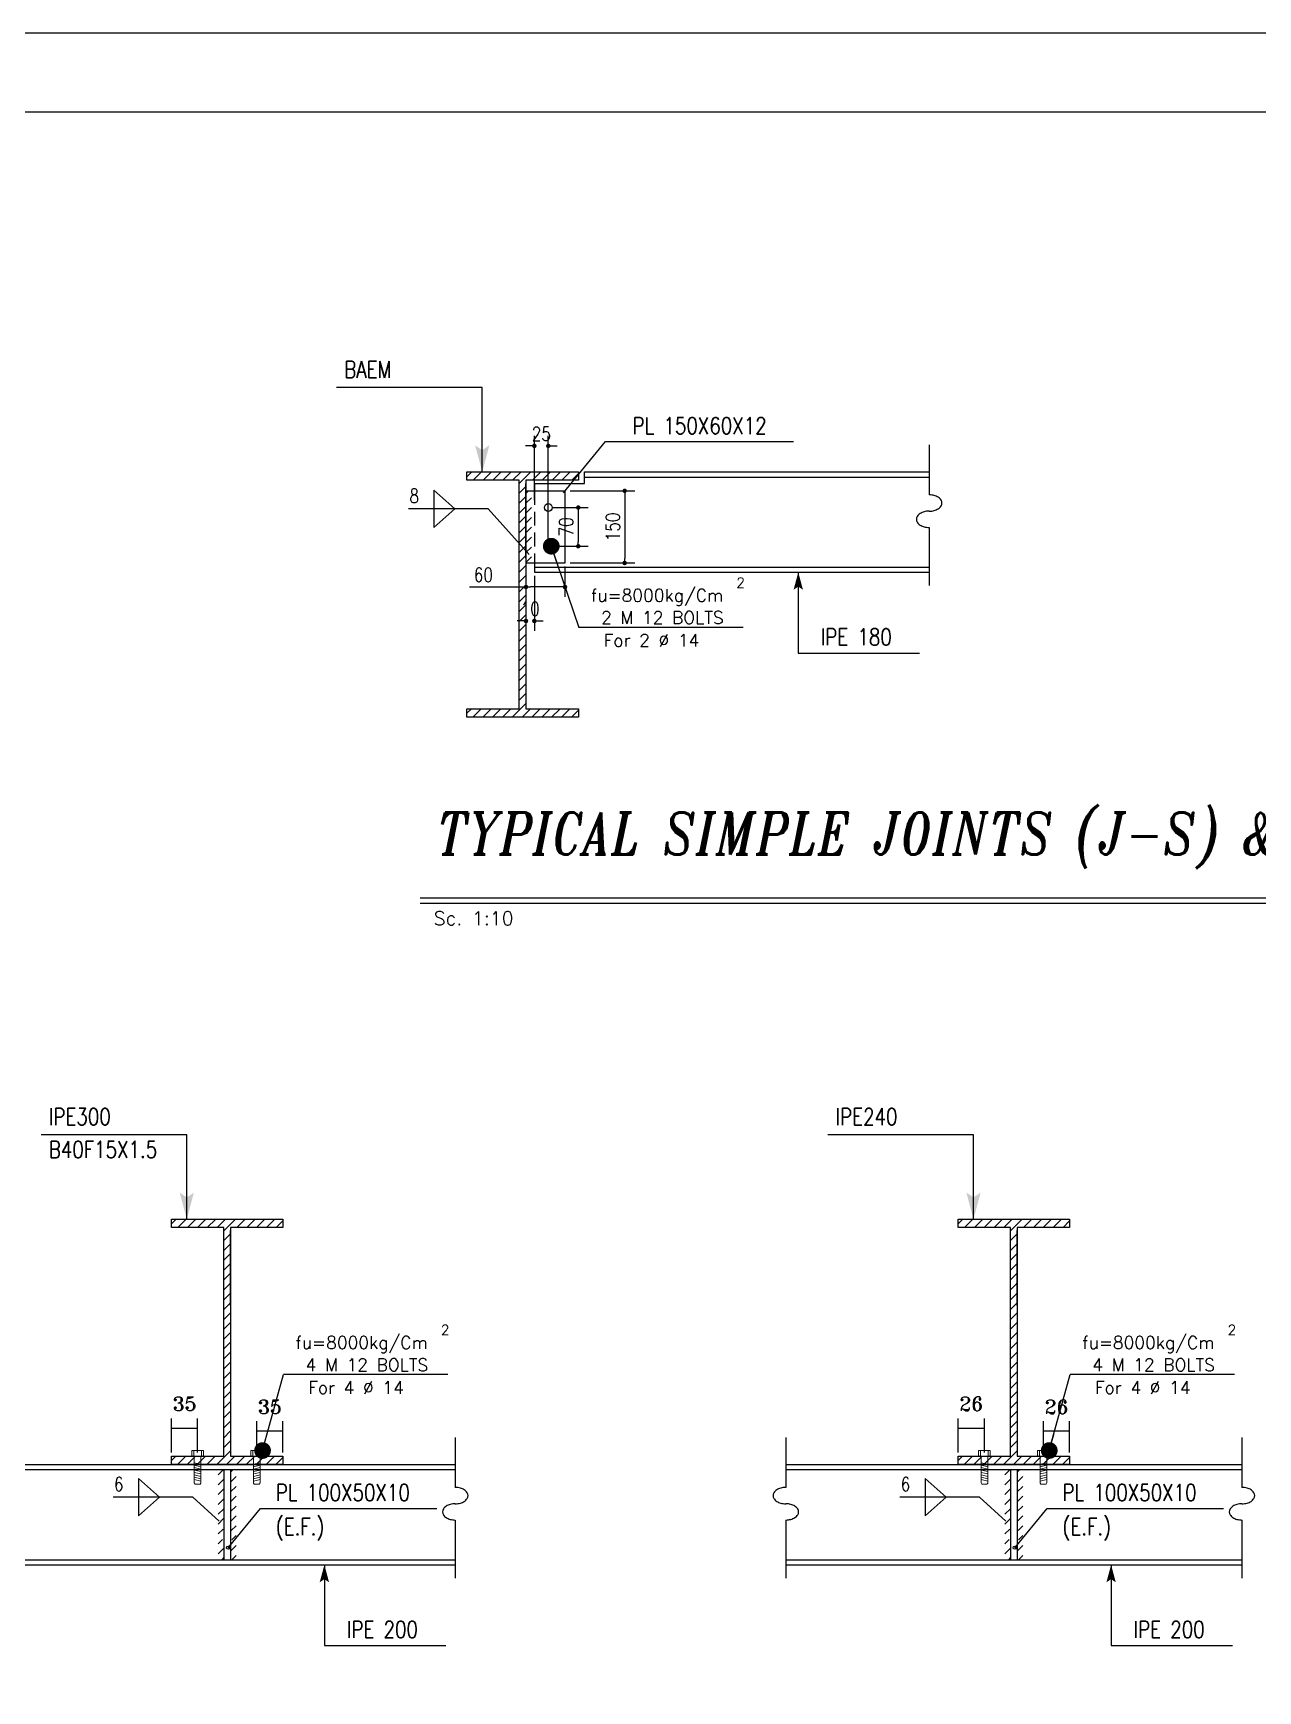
# Model space of a CAD drawing. Header units: inches. Extents: x 460503 to 460688, y 47570 to 48852.
# Drawn here: x 460522.37 to 460544.34, y 47680.76 to 47710.49 of the extents above; entities that cross this region are included whole.
import ezdxf
from ezdxf.enums import TextEntityAlignment as Align

# ---------------------------------------------------------------- set-up
doc = ezdxf.new("R2010")
doc.units = ezdxf.units.IN
doc.header["$MEASUREMENT"] = 0
doc.linetypes.add('HIDDEN', pattern=[0.375, 0.25, -0.125])
for name, color, linetype in [('1', 1, 'Continuous'), ('1R', 1, 'Continuous'), ('2Y', 2, 'Continuous'), ('3', 3, 'HIDDEN'), ('3G', 3, 'Continuous'), ('4C', 4, 'Continuous'), ('col-new', 3, 'Continuous'), ('D', 1, 'Continuous'), ('DIM', 8, 'Continuous'), ('Hatch', 1, 'Continuous'), ('LAIN-1', 1, 'HIDDEN'), ('lateral brace', 5, 'Continuous'), ('Layer4', 118, 'Continuous'), ('Pich', 2, 'Continuous'), ('TRI1', 3, 'Continuous')]:
    doc.layers.add(name, color=color, linetype=linetype)
doc.layers.add('2', color=2, linetype='Continuous', lineweight=9)
doc.styles.add('ITALICT', font='italict')
doc.styles.add('ROMANC', font='TXT.shx')
doc.styles.add('ROMANS', font='ROMANS', dxfattribs={"width": 0.8})
doc.styles.add('ROMANT', font='romant')
doc.dimstyles.new('1-50', dxfattribs={"dimscale": 0, "dimtxt": 0.25, "dimasz": 0.18, "dimexe": 0.18, "dimexo": 0.0625, "dimgap": 0.09, "dimtad": 0, "dimdec": 0, "dimlfac": 50, "dimzin": 0, "dimdsep": 46, "dimtxsty": 'ROMANT', "dimblk": 'OBLIQUE', "dimcen": 0.09, "dimclrd": 1, "dimclre": 1, "dimclrt": 2, "dimadec": 0, "dimazin": 0, "dimtfac": 1, "dimtdec": 0, "dimtofl": 0, "dimtmove": 2, "dimatfit": 3, "dimldrblk": 'OBLIQUE', "dimfxl": 0.18, "dimtolj": 1, "dimtzin": 0, "dimarcsym": 0})
doc.dimstyles.new('1-50-2', dxfattribs={"dimtxt": 0.25, "dimasz": 0.08, "dimexe": 0.18, "dimexo": 0.0625, "dimgap": 0.09, "dimtad": 1, "dimdec": 0, "dimlfac": 50, "dimdsep": 46, "dimtxsty": 'ROMANT', "dimblk": 'DOT', "dimcen": 0.09, "dimclrd": 1, "dimclre": 1, "dimclrt": 3, "dimadec": 0, "dimazin": 0, "dimtfac": 1, "dimtdec": 0, "dimtix": 1, "dimtofl": 0, "dimtmove": 2, "dimatfit": 3, "dimldrblk": 'DOT', "dimfxl": 1, "dimtolj": 1, "dimarcsym": 0})
doc.dimstyles.new('10', dxfattribs={"dimtxt": 0.2, "dimasz": 0.09, "dimexe": 0.18, "dimexo": 0.1, "dimgap": 0, "dimtad": 0, "dimdec": 3, "dimlfac": 100, "dimrnd": 0.5, "dimzin": 12, "dimdsep": 46, "dimtxsty": 'ROMANC', "dimblk": 'DOT', "dimcen": 0, "dimclrd": 1, "dimclre": 1, "dimclrt": 2, "dimadec": 1, "dimazin": 0, "dimtfac": 1, "dimtdec": 3, "dimtmove": 2, "dimatfit": 3, "dimldrblk": 'DOT', "dimfxl": 1, "dimtvp": 0.909091, "dimtolj": 1, "dimtzin": 12, "dimarcsym": 0})
pattern_1 = [(45, (458809.38006, 46756.39325), (-0.088388348, 0.088388348), [])]
pattern_2 = [(45, (458823.49488, 46756.39325), (-0.088388348, 0.088388348), [])]

# ---------------------------------------------------------------- blocks, each defined once
blk = doc.blocks.new('DOT')
at = {"layer": 'DIM', "color": 0, "linetype": 'ByBlock'}
blk.add_line((-0.5, 0), (-1, 0), dxfattribs=at)
at = {"layer": 'DIM', "color": 0, "linetype": 'ByBlock', "const_width": 0.5}
blk.add_lwpolyline([(-0.25, 0, 1), (0.25, 0, 1)], format="xyb", close=True, dxfattribs=at)
blk = doc.blocks.new('*D510')
at = {"layer": 'D', "color": 1, "lineweight": -2, "transparency": 16777216}
for p, q in [((460532.006, 47702.28), (460533.162, 47702.28)), ((460532.982, 47702.2), (460532.982, 47701.066)), ((460532.006, 47700.986), (460533.162, 47700.986))]:
    blk.add_line(p, q, dxfattribs=at)
at = {"layer": 'Defpoints', "color": 0, "transparency": 16777216}
for p in [(460531.944, 47702.28), (460531.944, 47700.986), (460532.982, 47700.986)]:
    blk.add_point(p, dxfattribs=at)
at = {"layer": 'D', "color": 1, "lineweight": -2, "transparency": 16777216, "xscale": 0.08, "yscale": 0.08, "zscale": 0.08}
for p, rotation in [((460532.982, 47702.28), 90), ((460532.982, 47700.986), 270)]:
    blk.add_blockref('DOT', p, dxfattribs=dict(at, rotation=rotation))
at = {"layer": 'D', "color": 2, "transparency": 16777216, "insert": (460532.767, 47701.633), "char_height": 0.25, "attachment_point": 5, "rotation": 90, "style": 'ROMANS'}
blk.add_mtext('\\A1;150', dxfattribs=at)
blk = doc.blocks.new('_Dot')
at = {"layer": 'DIM', "color": 0, "lineweight": -2}
blk.add_line((-0.5, 0), (-1, 0), dxfattribs=at)
at = {"layer": 'DIM', "color": 0, "const_width": 0.5}
blk.add_lwpolyline([(-0.25, 0, 1), (0.25, 0, 1)], format="xyb", close=True, dxfattribs=at)
blk = doc.blocks.new('*D527')
at = {"layer": 'D', "color": 1, "lineweight": -2, "transparency": 16777216}
for p, q in [((460531.211, 47700.757), (460531.211, 47699.766)), ((460531.361, 47700.757), (460531.361, 47699.766)), ((460531.131, 47699.946), (460531.051, 47699.946)), ((460531.441, 47699.946), (460531.521, 47699.946))]:
    blk.add_line(p, q, dxfattribs=at)
at = {"layer": 'Defpoints', "color": 0, "transparency": 16777216}
for p in [(460531.211, 47700.819), (460531.361, 47700.819), (460531.211, 47699.946)]:
    blk.add_point(p, dxfattribs=at)
at = {"layer": 'D', "color": 1, "lineweight": -2, "transparency": 16777216, "xscale": 0.08, "yscale": 0.08, "zscale": 0.08}
blk.add_blockref('DOT', (460531.211, 47699.946), dxfattribs=at)
at = {"layer": 'D', "color": 1, "lineweight": -2, "transparency": 16777216, "xscale": 0.08, "yscale": 0.08, "zscale": 0.08, "rotation": 180}
blk.add_blockref('DOT', (460531.361, 47699.946), dxfattribs=at)
at = {"layer": 'D', "color": 2, "transparency": 16777216, "insert": (460531.286, 47700.161), "char_height": 0.25, "attachment_point": 5, "style": 'ROMANS'}
blk.add_mtext('\\A1;10', dxfattribs=at)
blk = doc.blocks.new('*D511')
at = {"layer": 'D', "color": 1, "lineweight": -2, "transparency": 16777216}
for p, q in [((460531.361, 47702.11), (460531.361, 47703.266)), ((460531.611, 47701.368), (460531.611, 47703.266)), ((460531.281, 47703.086), (460531.201, 47703.086)), ((460531.691, 47703.086), (460531.771, 47703.086))]:
    blk.add_line(p, q, dxfattribs=at)
at = {"layer": 'Defpoints', "color": 0, "transparency": 16777216}
for p in [(460531.611, 47703.086), (460531.361, 47702.047), (460531.611, 47701.306)]:
    blk.add_point(p, dxfattribs=at)
at = {"layer": 'D', "color": 1, "lineweight": -2, "transparency": 16777216, "xscale": 0.08, "yscale": 0.08, "zscale": 0.08}
blk.add_blockref('DOT', (460531.361, 47703.086), dxfattribs=at)
at = {"layer": 'D', "color": 1, "lineweight": -2, "transparency": 16777216, "xscale": 0.08, "yscale": 0.08, "zscale": 0.08, "rotation": 180}
blk.add_blockref('DOT', (460531.611, 47703.086), dxfattribs=at)
at = {"layer": 'D', "color": 2, "transparency": 16777216, "insert": (460531.486, 47703.301), "char_height": 0.25, "attachment_point": 5, "style": 'ROMANS'}
blk.add_mtext('\\A1;25', dxfattribs=at)
blk = doc.blocks.new('*D512')
at = {"layer": 'D', "color": 1, "lineweight": -2, "transparency": 16777216}
for p, q in [((460531.674, 47701.98), (460532.329, 47701.98)), ((460532.149, 47701.9), (460532.149, 47701.366)), ((460531.575, 47701.286), (460532.329, 47701.286))]:
    blk.add_line(p, q, dxfattribs=at)
at = {"layer": 'Defpoints', "color": 0, "transparency": 16777216}
for p in [(460531.611, 47701.98), (460531.513, 47701.286), (460532.149, 47701.286)]:
    blk.add_point(p, dxfattribs=at)
at = {"layer": 'D', "color": 1, "lineweight": -2, "transparency": 16777216, "xscale": 0.08, "yscale": 0.08, "zscale": 0.08}
for p, rotation in [((460532.149, 47701.98), 90), ((460532.149, 47701.286), 270)]:
    blk.add_blockref('DOT', p, dxfattribs=dict(at, rotation=rotation))
at = {"layer": 'D', "color": 2, "transparency": 16777216, "insert": (460531.934, 47701.633), "char_height": 0.25, "attachment_point": 5, "rotation": 90, "style": 'ROMANS'}
blk.add_mtext('\\A1;70', dxfattribs=at)
blk = doc.blocks.new('*D522')
at = {"layer": 'D', "color": 1, "lineweight": -2, "transparency": 16777216}
for p, q in [((460531.211, 47700.924), (460531.211, 47700.376)), ((460531.911, 47700.924), (460531.911, 47700.376)), ((460530.2, 47700.556), (460531.211, 47700.556)), ((460531.831, 47700.556), (460531.291, 47700.556))]:
    blk.add_line(p, q, dxfattribs=at)
at = {"layer": 'Defpoints', "color": 0, "transparency": 16777216}
for p in [(460531.211, 47700.986), (460531.911, 47700.986), (460531.211, 47700.556)]:
    blk.add_point(p, dxfattribs=at)
at = {"layer": 'D', "color": 1, "lineweight": -2, "transparency": 16777216, "xscale": 0.08, "yscale": 0.08, "zscale": 0.08, "rotation": 180}
blk.add_blockref('DOT', (460531.211, 47700.556), dxfattribs=at)
at = {"layer": 'D', "color": 1, "lineweight": -2, "transparency": 16777216, "xscale": 0.08, "yscale": 0.08, "zscale": 0.08}
blk.add_blockref('DOT', (460531.911, 47700.556), dxfattribs=at)
at = {"layer": 'D', "color": 2, "transparency": 16777216, "insert": (460530.447, 47700.771), "char_height": 0.25, "attachment_point": 5, "style": 'ROMANS'}
blk.add_mtext('\\A1;60', dxfattribs=at)
blk = doc.blocks.new('*D809')
at = {"color": 1, "lineweight": -2, "transparency": 16777216}
for p, q in [((460526.38, 47685.029), (460526.38, 47685.592)), ((460526.85, 47685.029), (460526.85, 47685.592)), ((460526.85, 47685.412), (460526.38, 47685.412))]:
    blk.add_line(p, q, dxfattribs=at)
at = {"layer": 'Defpoints', "color": 0, "transparency": 16777216}
for p in [(460526.38, 47685.412), (460526.38, 47684.967), (460526.85, 47684.967)]:
    blk.add_point(p, dxfattribs=at)
at = {"color": 2, "transparency": 16777216, "insert": (460526.615, 47685.852), "char_height": 0.25, "attachment_point": 5, "style": 'ROMANT'}
blk.add_mtext('\\A1;35', dxfattribs=at)
blk = doc.blocks.new('_OBLIQUE')
blk = doc.blocks.new('*D810')
at = {"color": 1, "lineweight": -2, "transparency": 16777216}
for p, q in [((460524.85, 47685.029), (460524.85, 47685.642)), ((460525.32, 47685.029), (460525.32, 47685.642)), ((460525.32, 47685.462), (460524.85, 47685.462))]:
    blk.add_line(p, q, dxfattribs=at)
at = {"layer": 'Defpoints', "color": 0, "transparency": 16777216}
for p in [(460524.85, 47685.462), (460524.85, 47684.967), (460525.32, 47684.967)]:
    blk.add_point(p, dxfattribs=at)
at = {"color": 2, "transparency": 16777216, "insert": (460525.085, 47685.902), "char_height": 0.25, "attachment_point": 5, "style": 'ROMANT'}
blk.add_mtext('\\A1;35', dxfattribs=at)
blk = doc.blocks.new('*D811')
at = {"color": 1, "lineweight": -2, "transparency": 16777216}
for p, q in [((460540.495, 47685.029), (460540.495, 47685.592)), ((460540.965, 47685.029), (460540.965, 47685.592)), ((460540.965, 47685.412), (460540.495, 47685.412))]:
    blk.add_line(p, q, dxfattribs=at)
at = {"layer": 'Defpoints', "color": 0, "transparency": 16777216}
for p in [(460540.495, 47685.412), (460540.495, 47684.967), (460540.965, 47684.967)]:
    blk.add_point(p, dxfattribs=at)
at = {"color": 2, "transparency": 16777216, "insert": (460540.73, 47685.852), "char_height": 0.25, "attachment_point": 5, "style": 'ROMANT'}
blk.add_mtext('\\A1;26', dxfattribs=at)
blk = doc.blocks.new('*D812')
at = {"color": 1, "lineweight": -2, "transparency": 16777216}
for p, q in [((460538.965, 47685.029), (460538.965, 47685.642)), ((460539.435, 47685.029), (460539.435, 47685.642)), ((460539.435, 47685.462), (460538.965, 47685.462))]:
    blk.add_line(p, q, dxfattribs=at)
at = {"layer": 'Defpoints', "color": 0, "transparency": 16777216}
for p in [(460538.965, 47685.462), (460538.965, 47684.967), (460539.435, 47684.967)]:
    blk.add_point(p, dxfattribs=at)
at = {"color": 2, "transparency": 16777216, "insert": (460539.2, 47685.902), "char_height": 0.25, "attachment_point": 5, "style": 'ROMANT'}
blk.add_mtext('\\A1;26', dxfattribs=at)

msp = doc.modelspace()

# ---------------------------------------------------------------- hatches: boundary and pattern name
at = {"layer": 'Hatch'}
h = msp.add_hatch(dxfattribs=at)
h.set_pattern_fill('ANSI31', color=256, style=0)
h.set_pattern_definition([(45, (458835.56065, 46773.03162), (-0.088388348, 0.088388348), [])])
edge = h.paths.add_edge_path()
edge.add_line((460532.151095, 47702.6193041), (460530.151095, 47702.6193041))
edge.add_line((460530.151095, 47702.6193041), (460530.151095, 47702.4693041))
edge.add_line((460530.151095, 47702.4693041), (460531.091095, 47702.4693041))
edge.add_line((460531.091095, 47702.4693041), (460531.091095, 47701.4613043))
edge.add_arc((460531.091095, 47701.43686751), 0.02443679, 0, 90.000000001, ccw=False)
edge.add_line((460531.11553179, 47701.43686751), (460531.18665821, 47701.43686751))
edge.add_arc((460531.211095, 47701.43686751), 0.02443679, 89.999999999, 180, ccw=False)
edge.add_line((460531.211095, 47701.4613043), (460531.211095, 47702.4693041))
edge.add_line((460531.211095, 47702.4693041), (460532.151095, 47702.4693041))
edge.add_line((460532.151095, 47702.4693041), (460532.151095, 47702.5443041))
edge.add_line((460532.151095, 47702.5443041), (460532.58291752, 47702.50776484))
edge.add_arc((460532.5538261, 47702.50776484), 0.02909142, -180, 0, ccw=False)
edge.add_arc((460532.5538261, 47702.50776484), 0.02909142, 0, 180, ccw=False)
edge.add_line((460532.58291752, 47702.50776484), (460532.151095, 47702.5443041))
edge.add_line((460532.151095, 47702.5443041), (460532.151095, 47702.6193041))
edge = h.paths.add_edge_path()
edge.add_arc((460532.5538261, 47698.32496686), 0.02909142, 0, 180, ccw=False)
edge.add_line((460532.58291752, 47698.32496686), (460532.151095, 47698.2943041))
edge.add_line((460532.151095, 47698.2943041), (460532.151095, 47698.3693041))
edge.add_line((460532.151095, 47698.3693041), (460531.211095, 47698.3693041))
edge.add_line((460531.211095, 47698.3693041), (460531.211095, 47699.60104141))
edge.add_line((460531.211095, 47699.60104141), (460531.18834879, 47699.60104141))
edge.add_arc((460531.15925738, 47699.60104141), 0.02909142, -180, 0, ccw=False)
edge.add_arc((460531.15925738, 47699.60104141), 0.02909142, 0, 180, ccw=False)
edge.add_line((460531.18834879, 47699.60104141), (460531.211095, 47699.60104141))
edge.add_line((460531.211095, 47699.60104141), (460531.211095, 47701.41243072))
edge.add_arc((460531.211095, 47701.43686751), 0.02443679, 180, 270, ccw=False)
edge.add_line((460531.18665821, 47701.43686751), (460531.11553179, 47701.43686751))
edge.add_arc((460531.091095, 47701.43686751), 0.02443679, -90, 0, ccw=False)
edge.add_line((460531.091095, 47701.41243072), (460531.091095, 47698.3693041))
edge.add_line((460531.091095, 47698.3693041), (460530.151095, 47698.3693041))
edge.add_line((460530.151095, 47698.3693041), (460530.151095, 47698.2193041))
edge.add_line((460530.151095, 47698.2193041), (460532.151095, 47698.2193041))
edge.add_line((460532.151095, 47698.2193041), (460532.151095, 47698.2943041))
edge.add_line((460532.151095, 47698.2943041), (460532.58291752, 47698.32496686))
edge.add_arc((460532.5538261, 47698.32496686), 0.02909142, -180, 0, ccw=False)
h = msp.add_hatch(dxfattribs=at)
h.set_pattern_fill('ANSI31', color=256, style=0)
h.set_pattern_definition([(45, (458814.67967, 46773.94873), (-0.088388348, 0.088388348), [])])
h.paths.add_polyline_path([(460531.211095, 47700.98641173), (460531.23485543, 47700.98641173), (460531.211095, 47701.427566)], flags=17)
h.paths.add_polyline_path([(460531.311095, 47702.28033765), (460531.211095, 47702.28033765), (460531.211095, 47701.427566), (460531.23485543, 47700.98641173), (460531.311095, 47700.98641173)])
h = msp.add_hatch(dxfattribs=at)
h.set_pattern_fill('ANSI31', color=256, style=0)
h.set_pattern_definition([(45, (458830.25944, 46759.62918), (-0.088388348, 0.088388348), [])])
edge = h.paths.add_edge_path()
edge.add_line((460526.84988206, 47689.21685783), (460524.84988206, 47689.21685783))
edge.add_line((460524.84988206, 47689.21685783), (460524.84988206, 47689.06685783))
edge.add_line((460524.84988206, 47689.06685783), (460525.78988206, 47689.06685783))
edge.add_line((460525.78988206, 47689.06685783), (460525.78988206, 47688.05885802))
edge.add_arc((460525.78988206, 47688.03442123), 0.02443679, 0, 90.000000001, ccw=False)
edge.add_line((460525.81431885, 47688.03442123), (460525.88544527, 47688.03442123))
edge.add_arc((460525.90988206, 47688.03442123), 0.02443679, 89.999999999, 180, ccw=False)
edge.add_line((460525.90988206, 47688.05885802), (460525.90988206, 47689.06685783))
edge.add_line((460525.90988206, 47689.06685783), (460526.84988206, 47689.06685783))
edge.add_line((460526.84988206, 47689.06685783), (460526.84988206, 47689.14185783))
edge.add_line((460526.84988206, 47689.14185783), (460527.28170458, 47689.10531857))
edge.add_arc((460527.25261316, 47689.10531857), 0.02909142, -180, 0, ccw=False)
edge.add_arc((460527.25261316, 47689.10531857), 0.02909142, 0, 180, ccw=False)
edge.add_line((460527.28170458, 47689.10531857), (460526.84988206, 47689.14185783))
edge.add_line((460526.84988206, 47689.14185783), (460526.84988206, 47689.21685783))
edge = h.paths.add_edge_path()
edge.add_arc((460527.25261316, 47684.92252059), 0.02909142, 0, 180, ccw=False)
edge.add_line((460527.28170458, 47684.92252059), (460526.84988206, 47684.89185783))
edge.add_line((460526.84988206, 47684.89185783), (460526.84988206, 47684.96685783))
edge.add_line((460526.84988206, 47684.96685783), (460525.90988206, 47684.96685783))
edge.add_line((460525.90988206, 47684.96685783), (460525.90988206, 47686.19859513))
edge.add_line((460525.90988206, 47686.19859513), (460525.88713585, 47686.19859513))
edge.add_arc((460525.85804444, 47686.19859513), 0.02909142, -180, 0, ccw=False)
edge.add_arc((460525.85804444, 47686.19859513), 0.02909142, 0, 180, ccw=False)
edge.add_line((460525.88713585, 47686.19859513), (460525.90988206, 47686.19859513))
edge.add_line((460525.90988206, 47686.19859513), (460525.90988206, 47688.00998444))
edge.add_arc((460525.90988206, 47688.03442123), 0.02443679, 180, 270, ccw=False)
edge.add_line((460525.88544527, 47688.03442123), (460525.81431885, 47688.03442123))
edge.add_arc((460525.78988206, 47688.03442123), 0.02443679, -90, 0, ccw=False)
edge.add_line((460525.78988206, 47688.00998444), (460525.78988206, 47684.96685783))
edge.add_line((460525.78988206, 47684.96685783), (460524.84988206, 47684.96685783))
edge.add_line((460524.84988206, 47684.96685783), (460524.84988206, 47684.81685783))
edge.add_line((460524.84988206, 47684.81685783), (460526.84988206, 47684.81685783))
edge.add_line((460526.84988206, 47684.81685783), (460526.84988206, 47684.89185783))
edge.add_line((460526.84988206, 47684.89185783), (460527.28170458, 47684.92252059))
edge.add_arc((460527.25261316, 47684.92252059), 0.02909142, -180, 0, ccw=False)
h = msp.add_hatch(dxfattribs=at)
h.set_pattern_fill('ANSI31', color=256, style=0)
h.set_pattern_definition([(45, (458844.37426, 46759.62918), (-0.088388348, 0.088388348), [])])
edge = h.paths.add_edge_path()
edge.add_line((460540.96469923, 47689.21685783), (460538.96469923, 47689.21685783))
edge.add_line((460538.96469923, 47689.21685783), (460538.96469923, 47689.06685783))
edge.add_line((460538.96469923, 47689.06685783), (460539.90469923, 47689.06685783))
edge.add_line((460539.90469923, 47689.06685783), (460539.90469923, 47688.05885802))
edge.add_arc((460539.90469923, 47688.03442123), 0.02443679, 0, 90.000000001, ccw=False)
edge.add_line((460539.92913602, 47688.03442123), (460540.00026244, 47688.03442123))
edge.add_arc((460540.02469923, 47688.03442123), 0.02443679, 89.999999999, 180, ccw=False)
edge.add_line((460540.02469923, 47688.05885802), (460540.02469923, 47689.06685783))
edge.add_line((460540.02469923, 47689.06685783), (460540.96469923, 47689.06685783))
edge.add_line((460540.96469923, 47689.06685783), (460540.96469923, 47689.14185783))
edge.add_line((460540.96469923, 47689.14185783), (460541.39652175, 47689.10531857))
edge.add_arc((460541.36743033, 47689.10531857), 0.02909142, -180, 0, ccw=False)
edge.add_arc((460541.36743033, 47689.10531857), 0.02909142, 0, 180, ccw=False)
edge.add_line((460541.39652175, 47689.10531857), (460540.96469923, 47689.14185783))
edge.add_line((460540.96469923, 47689.14185783), (460540.96469923, 47689.21685783))
edge = h.paths.add_edge_path()
edge.add_arc((460541.36743033, 47684.92252059), 0.02909142, 0, 180, ccw=False)
edge.add_line((460541.39652175, 47684.92252059), (460540.96469923, 47684.89185783))
edge.add_line((460540.96469923, 47684.89185783), (460540.96469923, 47684.96685783))
edge.add_line((460540.96469923, 47684.96685783), (460540.02469923, 47684.96685783))
edge.add_line((460540.02469923, 47684.96685783), (460540.02469923, 47686.19859513))
edge.add_line((460540.02469923, 47686.19859513), (460540.00195303, 47686.19859513))
edge.add_arc((460539.97286161, 47686.19859513), 0.02909142, -180, 0, ccw=False)
edge.add_arc((460539.97286161, 47686.19859513), 0.02909142, 0, 180, ccw=False)
edge.add_line((460540.00195303, 47686.19859513), (460540.02469923, 47686.19859513))
edge.add_line((460540.02469923, 47686.19859513), (460540.02469923, 47688.00998444))
edge.add_arc((460540.02469923, 47688.03442123), 0.02443679, 180, 270, ccw=False)
edge.add_line((460540.00026244, 47688.03442123), (460539.92913602, 47688.03442123))
edge.add_arc((460539.90469923, 47688.03442123), 0.02443679, -90, 0, ccw=False)
edge.add_line((460539.90469923, 47688.00998444), (460539.90469923, 47684.96685783))
edge.add_line((460539.90469923, 47684.96685783), (460538.96469923, 47684.96685783))
edge.add_line((460538.96469923, 47684.96685783), (460538.96469923, 47684.81685783))
edge.add_line((460538.96469923, 47684.81685783), (460540.96469923, 47684.81685783))
edge.add_line((460540.96469923, 47684.81685783), (460540.96469923, 47684.89185783))
edge.add_line((460540.96469923, 47684.89185783), (460541.39652175, 47684.92252059))
edge.add_arc((460541.36743033, 47684.92252059), 0.02909142, -180, 0, ccw=False)
h = msp.add_hatch(dxfattribs=at)
h.set_pattern_fill('ANSI31', color=256, style=0)
h.set_pattern_definition(pattern_1)
h.paths.add_polyline_path([(460525.78827298, 47683.4309319), (460525.76451255, 47683.4309319), (460525.78827298, 47683.87208618)], flags=17)
h.paths.add_polyline_path([(460525.68827298, 47684.72485783), (460525.78827298, 47684.72485783), (460525.78827298, 47683.87208618), (460525.78827298, 47683.10885783), (460525.68827298, 47683.10885783)])
h = msp.add_hatch(dxfattribs=at)
h.set_pattern_fill('ANSI31', color=256, style=0)
h.set_pattern_definition(pattern_1)
h.paths.add_polyline_path([(460525.91149114, 47683.4309319), (460525.93525157, 47683.4309319), (460525.91149114, 47683.87208618)], flags=17)
h.paths.add_polyline_path([(460526.01149114, 47684.72485783), (460525.91149114, 47684.72485783), (460525.91149114, 47683.87208618), (460525.91149114, 47683.10885783), (460526.01149114, 47683.10885783)])
h = msp.add_hatch(dxfattribs=at)
h.set_pattern_fill('ANSI31', color=256, style=0)
h.set_pattern_definition(pattern_2)
h.paths.add_polyline_path([(460539.90309015, 47683.4309319), (460539.87932972, 47683.4309319), (460539.90309015, 47683.87208618)], flags=17)
h.paths.add_polyline_path([(460539.80309015, 47684.72485783), (460539.90309015, 47684.72485783), (460539.90309015, 47683.87208618), (460539.90309015, 47683.10885783), (460539.80309015, 47683.10885783)])
h = msp.add_hatch(dxfattribs=at)
h.set_pattern_fill('ANSI31', color=256, style=0)
h.set_pattern_definition(pattern_2)
h.paths.add_polyline_path([(460540.02630831, 47683.4309319), (460540.05006874, 47683.4309319), (460540.02630831, 47683.87208618)], flags=17)
h.paths.add_polyline_path([(460540.12630831, 47684.72485783), (460540.02630831, 47684.72485783), (460540.02630831, 47683.87208618), (460540.02630831, 47683.10885783), (460540.12630831, 47683.10885783)])

# ---------------------------------------------------------------- linework, layer by layer
at = {"color": 1, "linetype": 'ByBlock', "ltscale": 3}
for p, q in [((460535.10726305, 47699.83067201), (460532.16107212, 47699.83067201)), ((460529.80605011, 47686.42822574), (460526.85985918, 47686.42822574)), ((460543.92086728, 47686.42822574), (460540.97467635, 47686.42822574))]:
    msp.add_line(p, q, dxfattribs=at)
at = {"color": 6}
msp.add_line((460529.31164601, 47694.98225921), (460563.47007868, 47694.98225921), dxfattribs=at)
at = {"color": 2}
msp.add_line((460529.31164601, 47694.88225921), (460563.47007868, 47694.88225921), dxfattribs=at)
for centre in [(460525.86608597, 47683.32415729), (460539.98090314, 47683.32415729)]:
    msp.add_circle(centre, 0.0292872)
at = {"layer": '1'}
msp.add_lwpolyline([(460507.46120186, 47652.43995771), (460588.72955203, 47652.43995771), (460588.72955203, 47709.07295435), (460507.46120186, 47709.07295435)], close=True, dxfattribs=at)
at = {"layer": '1R'}
for p, q in [((460530.42628422, 47704.13043586), (460527.81149725, 47704.13043586)), ((460531.88440194, 47702.24447455), (460532.64041007, 47703.16237309)), ((460532.64041007, 47703.16237309), (460536.01093781, 47703.16237309)), ((460530.53511151, 47701.95574857), (460529.1040336, 47701.95574857)), ((460530.53511151, 47701.95574857), (460531.27015964, 47701.13701935)), ((460536.09638067, 47699.37092503), (460538.27418504, 47699.37092503)), ((460525.12507128, 47690.72798959), (460522.51028431, 47690.72798959)), ((460539.23988845, 47690.72798959), (460536.62510148, 47690.72798959)), ((460525.23389857, 47684.22827265), (460523.80282066, 47684.22827265)), ((460525.23389857, 47684.22827265), (460525.70819722, 47683.80205868)), ((460539.34871575, 47684.22827265), (460537.91763783, 47684.22827265)), ((460539.34871575, 47684.22827265), (460539.82301439, 47683.80205868)), ((460525.86608597, 47683.32415729), (460526.44597466, 47684.02822245)), ((460526.44597466, 47684.02822245), (460529.6096202, 47684.02822245)), ((460539.98090314, 47683.32415729), (460540.56079183, 47684.02822245)), ((460540.56079183, 47684.02822245), (460543.72443737, 47684.02822245)), ((460527.59399448, 47681.56847876), (460529.77179886, 47681.56847876)), ((460541.70881165, 47681.56847876), (460543.88661603, 47681.56847876))]:
    msp.add_line(p, q, dxfattribs=at)
at = {"layer": '2'}
for p, q in [((460525.21538206, 47685.06685783), (460525.42438206, 47685.06685783)), ((460525.21538206, 47685.06685783), (460525.21538206, 47684.97685783)), ((460525.25056385, 47685.06685783), (460525.25056385, 47684.96685783)), ((460525.38920027, 47685.06685783), (460525.38920027, 47684.96685783)), ((460525.42438206, 47685.06685783), (460525.42438206, 47684.97685783)), ((460526.48438206, 47685.06685783), (460526.27538206, 47685.06685783)), ((460526.27538206, 47685.06685783), (460526.27538206, 47684.97685783)), ((460526.31056385, 47685.06685783), (460526.31056385, 47684.96685783)), ((460526.44920027, 47685.06685783), (460526.44920027, 47684.96685783)), ((460526.48438206, 47685.06685783), (460526.48438206, 47684.97685783)), ((460539.33019923, 47685.06685783), (460539.53919923, 47685.06685783)), ((460539.33019923, 47685.06685783), (460539.33019923, 47684.97685783)), ((460539.36538102, 47685.06685783), (460539.36538102, 47684.96685783)), ((460539.50401744, 47685.06685783), (460539.50401744, 47684.96685783)), ((460539.53919923, 47685.06685783), (460539.53919923, 47684.97685783)), ((460540.59919923, 47685.06685783), (460540.39019923, 47685.06685783)), ((460540.39019923, 47685.06685783), (460540.39019923, 47684.97685783)), ((460540.42538102, 47685.06685783), (460540.42538102, 47684.96685783)), ((460540.56401744, 47685.06685783), (460540.56401744, 47684.96685783)), ((460540.59919923, 47685.06685783), (460540.59919923, 47684.97685783)), ((460525.22538206, 47684.96685783), (460525.21538206, 47684.97685783)), ((460525.41438206, 47684.96685783), (460525.22538206, 47684.96685783)), ((460525.25988206, 47684.48455161), (460525.25988206, 47684.96685783)), ((460525.25988206, 47684.84831661), (460525.37988206, 47684.81953305)), ((460525.25988206, 47684.80359752), (460525.37988206, 47684.77481396)), ((460525.25988206, 47684.76185985), (460525.37988206, 47684.73307629)), ((460525.25988206, 47684.71714076), (460525.37988206, 47684.68835721)), ((460525.37988206, 47684.48404251), (460525.37988206, 47684.96685783)), ((460525.42438206, 47684.97685783), (460525.41438206, 47684.96685783)), ((460526.27538206, 47684.97685783), (460526.28538206, 47684.96685783)), ((460526.28538206, 47684.96685783), (460526.47438206, 47684.96685783)), ((460526.31988206, 47684.48404251), (460526.31988206, 47684.96685783)), ((460526.43988206, 47684.84831661), (460526.31988206, 47684.81953305)), ((460526.43988206, 47684.80359752), (460526.31988206, 47684.77481396)), ((460526.43988206, 47684.76185985), (460526.31988206, 47684.73307629)), ((460526.43988206, 47684.71714076), (460526.31988206, 47684.68835721)), ((460526.43988206, 47684.48455161), (460526.43988206, 47684.96685783)), ((460526.47438206, 47684.96685783), (460526.48438206, 47684.97685783)), ((460539.34019923, 47684.96685783), (460539.33019923, 47684.97685783)), ((460539.52919923, 47684.96685783), (460539.34019923, 47684.96685783)), ((460539.37469923, 47684.48455161), (460539.37469923, 47684.96685783)), ((460539.37469923, 47684.84831661), (460539.49469923, 47684.81953305)), ((460539.37469923, 47684.80359752), (460539.49469923, 47684.77481396)), ((460539.37469923, 47684.76185985), (460539.49469923, 47684.73307629)), ((460539.37469923, 47684.71714076), (460539.49469923, 47684.68835721)), ((460539.49469923, 47684.48404251), (460539.49469923, 47684.96685783)), ((460539.53919923, 47684.97685783), (460539.52919923, 47684.96685783)), ((460540.39019923, 47684.97685783), (460540.40019923, 47684.96685783)), ((460540.40019923, 47684.96685783), (460540.58919923, 47684.96685783)), ((460540.43469923, 47684.48404251), (460540.43469923, 47684.96685783)), ((460540.55469923, 47684.84831661), (460540.43469923, 47684.81953305)), ((460540.55469923, 47684.80359752), (460540.43469923, 47684.77481396)), ((460540.55469923, 47684.76185985), (460540.43469923, 47684.73307629)), ((460540.55469923, 47684.71714076), (460540.43469923, 47684.68835721)), ((460540.55469923, 47684.48455161), (460540.55469923, 47684.96685783)), ((460540.58919923, 47684.96685783), (460540.59919923, 47684.97685783)), ((460525.25988206, 47684.67540309), (460525.37988206, 47684.64661954)), ((460525.25988206, 47684.63068401), (460525.37988206, 47684.60190045)), ((460525.25988206, 47684.58894634), (460525.37988206, 47684.56016278)), ((460525.25988206, 47684.54422725), (460525.37988206, 47684.51544369)), ((460525.27319173, 47684.46592881), (460525.25988206, 47684.48455161)), ((460525.36434709, 47684.46592881), (460525.27319173, 47684.46592881)), ((460525.37988206, 47684.48404251), (460525.36434709, 47684.46592881)), ((460526.43988206, 47684.67540309), (460526.31988206, 47684.64661954)), ((460526.43988206, 47684.63068401), (460526.31988206, 47684.60190045)), ((460526.43988206, 47684.58894634), (460526.31988206, 47684.56016278)), ((460526.43988206, 47684.54422725), (460526.31988206, 47684.51544369)), ((460526.31988206, 47684.48404251), (460526.33541703, 47684.46592881)), ((460526.33541703, 47684.46592881), (460526.42657239, 47684.46592881)), ((460526.42657239, 47684.46592881), (460526.43988206, 47684.48455161)), ((460539.37469923, 47684.67540309), (460539.49469923, 47684.64661954)), ((460539.37469923, 47684.63068401), (460539.49469923, 47684.60190045)), ((460539.37469923, 47684.58894634), (460539.49469923, 47684.56016278)), ((460539.37469923, 47684.54422725), (460539.49469923, 47684.51544369)), ((460539.3880089, 47684.46592881), (460539.37469923, 47684.48455161)), ((460539.47916426, 47684.46592881), (460539.3880089, 47684.46592881)), ((460539.49469923, 47684.48404251), (460539.47916426, 47684.46592881)), ((460540.55469923, 47684.67540309), (460540.43469923, 47684.64661954)), ((460540.55469923, 47684.63068401), (460540.43469923, 47684.60190045)), ((460540.55469923, 47684.58894634), (460540.43469923, 47684.56016278)), ((460540.55469923, 47684.54422725), (460540.43469923, 47684.51544369)), ((460540.43469923, 47684.48404251), (460540.45023421, 47684.46592881)), ((460540.45023421, 47684.46592881), (460540.54138956, 47684.46592881)), ((460540.54138956, 47684.46592881), (460540.55469923, 47684.48455161))]:
    msp.add_line(p, q, dxfattribs=at)
at = {"layer": '2Y'}
for p, q in [((460538.44467112, 47703.10215802), (460538.44467112, 47702.20744539)), ((460538.44467112, 47701.62286555), (460538.44467112, 47700.58192682)), ((460529.94228493, 47685.29971175), (460529.94228493, 47684.40499911)), ((460535.87229636, 47685.29971175), (460535.87229636, 47684.40499911)), ((460544.0571021, 47685.29971175), (460544.0571021, 47684.40499911)), ((460529.94228493, 47683.82041928), (460529.94228493, 47682.77948054)), ((460535.87229636, 47683.82041928), (460535.87229636, 47682.77948054)), ((460544.0571021, 47683.82041928), (460544.0571021, 47682.77948054))]:
    msp.add_line(p, q, dxfattribs=at)
for centre, radius, start, end in [((460538.44467112, 47701.84941452), 0.35803086, 75.201495886, 89.999999997), ((460538.47226427, 47701.95386146), 0.25000057, 57.470460436, 75.201495889), ((460538.47226427, 47702.1687394), 0.25000057, 284.798504114, 302.529539564), ((460538.51433542, 47702.01982486), 0.17176278, 33.001544691, 57.470460436), ((460538.51433542, 47702.102776), 0.17176278, 302.529539564, 326.998455309), ((460538.57819843, 47702.06130043), 0.09561354, 326.998455304, 33.001549259), ((460538.31114381, 47701.76901051), 0.09561354, 146.998455305, 213.001529411), ((460538.37500682, 47701.72753494), 0.17176278, 122.529539564, 146.998455307), ((460538.37500682, 47701.81048608), 0.17176278, 213.001544691, 237.470460436), ((460538.41707797, 47701.66157154), 0.25000057, 104.798504114, 122.529539568), ((460538.41707797, 47701.87644948), 0.25000057, 237.470460436, 255.201495889), ((460538.44467112, 47701.55712461), 0.35803086, 90, 104.798504111), ((460538.44467112, 47702.27318633), 0.35803086, 269.999999997, 284.798504111), ((460538.44467112, 47701.98089641), 0.35803086, 255.201495889, 270.000000003), ((460529.94228493, 47684.04696825), 0.35803086, 75.201495886, 89.999999997), ((460535.87229636, 47684.04696825), 0.35803086, 90.000000007, 104.798504114), ((460544.0571021, 47684.04696825), 0.35803086, 75.201495886, 89.999999997), ((460529.94228493, 47683.75467833), 0.35803086, 90, 104.798504111), ((460529.94228493, 47684.47074006), 0.35803086, 269.999999997, 284.798504111), ((460529.96987808, 47684.15141519), 0.25000057, 57.470460436, 75.201495889), ((460529.96987808, 47684.36629312), 0.25000057, 284.798504114, 302.529539564), ((460530.01194923, 47684.21737858), 0.17176278, 33.001544691, 57.470460436), ((460530.01194923, 47684.30032973), 0.17176278, 302.529539564, 326.998455309), ((460530.07581224, 47684.25885415), 0.09561354, 326.998455304, 33.001549259), ((460535.73876905, 47684.25885415), 0.09561354, 146.998450743, 213.001544696), ((460535.80263206, 47684.21737858), 0.17176278, 122.529539567, 146.998455311), ((460535.80263206, 47684.30032973), 0.17176278, 213.001544689, 237.470460433), ((460535.84470321, 47684.15141519), 0.25000057, 104.798504114, 122.529539567), ((460535.84470321, 47684.36629312), 0.25000057, 237.470460433, 255.201495886), ((460535.87229636, 47684.47074006), 0.35803086, 255.201495886, 270.000000007), ((460535.87229636, 47683.75467833), 0.35803086, 75.201495886, 90), ((460544.0571021, 47683.75467833), 0.35803086, 90, 104.798504111), ((460544.0571021, 47684.47074006), 0.35803086, 269.999999997, 284.798504111), ((460544.08469526, 47684.15141519), 0.25000057, 57.470460436, 75.201495889), ((460544.08469526, 47684.36629312), 0.25000057, 284.798504114, 302.529539564), ((460544.1267664, 47684.21737858), 0.17176278, 33.001544691, 57.470460436), ((460544.1267664, 47684.30032973), 0.17176278, 302.529539564, 326.998455309), ((460544.19062941, 47684.25885415), 0.09561354, 326.998455304, 33.001549259), ((460529.80875762, 47683.96656424), 0.09561354, 146.998455305, 213.001529411), ((460529.87262063, 47683.92508867), 0.17176278, 122.529539564, 146.998455307), ((460529.87262063, 47684.00803981), 0.17176278, 213.001544691, 237.470460436), ((460529.91469178, 47683.85912527), 0.25000057, 104.798504114, 122.529539568), ((460529.91469178, 47684.07400321), 0.25000057, 237.470460436, 255.201495889), ((460529.94228493, 47684.17845014), 0.35803086, 255.201495889, 270.000000003), ((460535.87229636, 47684.17845014), 0.35803086, 270, 284.798504114), ((460535.89988951, 47683.85912527), 0.25000057, 57.470460432, 75.201495886), ((460535.89988951, 47684.07400321), 0.25000057, 284.798504114, 302.529539567), ((460535.94196066, 47683.92508867), 0.17176278, 33.001544694, 57.470460433), ((460535.94196066, 47684.00803981), 0.17176278, 302.529539567, 326.998455311), ((460536.00582367, 47683.96656424), 0.09561354, 326.998470588, 33.001544696), ((460543.92357479, 47683.96656424), 0.09561354, 146.998455305, 213.001529411), ((460543.9874378, 47683.92508867), 0.17176278, 122.529539564, 146.998455307), ((460543.9874378, 47684.00803981), 0.17176278, 213.001544691, 237.470460436), ((460544.02950895, 47683.85912527), 0.25000057, 104.798504114, 122.529539568), ((460544.02950895, 47684.07400321), 0.25000057, 237.470460436, 255.201495889), ((460544.0571021, 47684.17845014), 0.35803086, 255.201495889, 270.000000003)]:
    msp.add_arc(centre, radius, start, end, dxfattribs=at)
at = {"layer": '3'}
for points in [[(460530.42628422, 47702.6193041), (460530.42628422, 47703.00992068), (460530.29864361, 47703.09556415)], [(460530.42628422, 47702.6193041), (460530.42628422, 47703.00992068), (460530.55392482, 47703.09556415)], [(460536.09638067, 47700.8193041), (460536.09638067, 47700.56206879), (460536.01232466, 47700.50566944)], [(460536.09638067, 47700.8193041), (460536.09638067, 47700.56206879), (460536.18043668, 47700.50566944)], [(460525.12507128, 47689.21685783), (460525.12507128, 47689.60747441), (460524.99743067, 47689.69311787)], [(460525.12507128, 47689.21685783), (460525.12507128, 47689.60747441), (460525.25271188, 47689.69311787)], [(460539.23988845, 47689.21685783), (460539.23988845, 47689.60747441), (460539.11224784, 47689.69311787)], [(460539.23988845, 47689.21685783), (460539.23988845, 47689.60747441), (460539.36752905, 47689.69311787)], [(460527.59399448, 47683.01685783), (460527.59399448, 47682.75962252), (460527.50993848, 47682.70322317)], [(460527.59399448, 47683.01685783), (460527.59399448, 47682.75962252), (460527.67805049, 47682.70322317)], [(460541.70881165, 47683.01685783), (460541.70881165, 47682.75962252), (460541.62475565, 47682.70322317)], [(460541.70881165, 47683.01685783), (460541.70881165, 47682.75962252), (460541.79286766, 47682.70322317)]]:
    msp.add_solid(points, dxfattribs=at)
at = {"layer": '3G'}
for p, q in [((460532.25986538, 47702.6193041), (460538.44467112, 47702.6193041)), ((460532.25986538, 47702.41349538), (460532.25986538, 47702.6193041)), ((460529.55982384, 47702.28988143), (460529.93452636, 47701.95487624)), ((460529.55982384, 47702.28988143), (460529.55982384, 47701.6216157)), ((460531.211095, 47701.0693041), (460531.211095, 47702.41323003)), ((460531.211095, 47702.28033765), (460531.911095, 47702.28033765)), ((460531.361095, 47702.41349538), (460532.25986538, 47702.41349538)), ((460531.361095, 47702.41349538), (460531.361095, 47702.28033765)), ((460531.911095, 47700.98641173), (460531.911095, 47702.28033765)), ((460532.25986538, 47702.5273041), (460538.44467112, 47702.5273041)), ((460529.55982384, 47701.6216157), (460529.93452636, 47701.9566209)), ((460531.361095, 47701.0693041), (460531.361095, 47700.8193041)), ((460531.211095, 47700.98641173), (460531.911095, 47700.98641173)), ((460531.361095, 47700.9113041), (460538.44467112, 47700.9113041)), ((460531.361095, 47700.8193041), (460538.44467112, 47700.8193041)), ((460525.90988206, 47687.66685783), (460525.90988206, 47689.01078376)), ((460540.02469923, 47687.66685783), (460540.02469923, 47689.01078376)), ((460521.75747919, 47684.81685783), (460529.94228493, 47684.81685783)), ((460521.75747919, 47684.72485783), (460529.94228493, 47684.72485783)), ((460535.87229636, 47684.81685783), (460544.0571021, 47684.81685783)), ((460535.87229636, 47684.72485783), (460544.0571021, 47684.72485783)), ((460524.2586109, 47684.56240552), (460524.63331342, 47684.22740032)), ((460524.2586109, 47684.56240552), (460524.2586109, 47683.89413979)), ((460538.37342807, 47684.56240552), (460538.74813059, 47684.22740032)), ((460538.37342807, 47684.56240552), (460538.37342807, 47683.89413979)), ((460524.2586109, 47683.89413979), (460524.63331342, 47684.22914498)), ((460538.37342807, 47683.89413979), (460538.74813059, 47684.22914498)), ((460521.75747919, 47683.10885783), (460529.94228493, 47683.10885783)), ((460521.75747919, 47683.01685783), (460529.94228493, 47683.01685783)), ((460535.87229636, 47683.10885783), (460544.0571021, 47683.10885783)), ((460535.87229636, 47683.01685783), (460544.0571021, 47683.01685783))]:
    msp.add_line(p, q, dxfattribs=at)
at = {"layer": 'col-new', "color": 1, "linetype": 'HIDDEN'}
msp.add_line((460531.361095, 47702.28033765), (460531.361095, 47700.98641173), dxfattribs=at)
at = {"layer": 'DIM'}
msp.add_lwpolyline([(460506.04537694, 47651.0241328), (460590.14537694, 47651.0241328), (460590.14537694, 47710.48877926), (460506.04537694, 47710.48877926)], close=True, dxfattribs=at)
at = {"layer": 'LAIN-1', "ltscale": 10}
for p, q in [((460530.42628422, 47702.6193041), (460530.42628422, 47704.13043586)), ((460536.09638067, 47700.8193041), (460536.09638067, 47699.37092503)), ((460525.12507128, 47689.21685783), (460525.12507128, 47690.72798959)), ((460539.23988845, 47689.21685783), (460539.23988845, 47690.72798959)), ((460527.59399448, 47683.01685783), (460527.59399448, 47681.56847876)), ((460541.70881165, 47683.01685783), (460541.70881165, 47681.56847876))]:
    msp.add_line(p, q, dxfattribs=at)
at = {"layer": 'lateral brace'}
msp.add_lwpolyline([(460506.04537694, 47651.0241328), (460590.14537694, 47651.0241328), (460590.14537694, 47710.48877926), (460506.04537694, 47710.48877926)], close=True, dxfattribs=at)
at = {"layer": 'Layer4'}
msp.add_lwpolyline([(460590.14537694, 47710.48877926), (460506.04537694, 47710.48877926), (460506.04537694, 47651.0241328), (460590.14537694, 47651.0241328)], close=True, dxfattribs=at)
at = {"layer": 'Pich'}
for centre in [(460531.611095, 47701.98033765), (460531.611095, 47701.28641173)]:
    msp.add_circle(centre, 0.07, dxfattribs=at)
at = {"layer": 'TRI1', "ltscale": 10}
for p, q in [((460525.79149114, 47684.72485783), (460525.79149114, 47683.10885783)), ((460525.91149114, 47684.72485783), (460525.91149114, 47683.10885783)), ((460539.90630831, 47684.72485783), (460539.90630831, 47683.10885783)), ((460540.02630831, 47684.72485783), (460540.02630831, 47683.10885783))]:
    msp.add_line(p, q, dxfattribs=at)
for points in [[(460530.151095, 47702.6193041), (460532.151095, 47702.6193041), (460532.151095, 47702.4693041), (460531.211095, 47702.4693041), (460531.211095, 47698.3693041), (460532.151095, 47698.3693041), (460532.151095, 47698.2193041), (460530.151095, 47698.2193041), (460530.151095, 47698.3693041), (460531.091095, 47698.3693041), (460531.091095, 47702.4693041), (460530.151095, 47702.4693041), (460530.151095, 47702.6193041)], [(460524.84988206, 47689.21685783), (460526.84988206, 47689.21685783), (460526.84988206, 47689.06685783), (460525.90988206, 47689.06685783), (460525.90988206, 47684.96685783), (460526.84988206, 47684.96685783), (460526.84988206, 47684.81685783), (460524.84988206, 47684.81685783), (460524.84988206, 47684.96685783), (460525.78988206, 47684.96685783), (460525.78988206, 47689.06685783), (460524.84988206, 47689.06685783), (460524.84988206, 47689.21685783)], [(460538.96469923, 47689.21685783), (460540.96469923, 47689.21685783), (460540.96469923, 47689.06685783), (460540.02469923, 47689.06685783), (460540.02469923, 47684.96685783), (460540.96469923, 47684.96685783), (460540.96469923, 47684.81685783), (460538.96469923, 47684.81685783), (460538.96469923, 47684.96685783), (460539.90469923, 47684.96685783), (460539.90469923, 47689.06685783), (460538.96469923, 47689.06685783), (460538.96469923, 47689.21685783)]]:
    msp.add_lwpolyline(points, dxfattribs=at)

# ---------------------------------------------------------------- texts
at = {"layer": '2Y', "style": 'ROMANS', "width": 0.8}
for s, p in [('BAEM', (460527.95172272, 47704.30777025)), ('PL 150X60X12 ', (460533.12209099, 47703.2974389)), ('IPE 180', (460536.49922785, 47699.5095223)), ('IPE300', (460522.65050978, 47690.90532398)), ('IPE240', (460536.76532695, 47690.90532398)), ('B40F15X1.5', (460522.65050978, 47690.3157335)), ('PL 100X50X10 ', (460526.72077338, 47684.16328826)), ('PL 100X50X10 ', (460540.83559055, 47684.16328826)), ('(E.F.)', (460526.72077338, 47683.55165173)), ('(E.F.)', (460540.83559055, 47683.55165173)), ('IPE 200', (460527.99684167, 47681.70707603)), ('IPE 200', (460542.11165884, 47681.70707603))]:
    msp.add_text(s, height=0.3, dxfattribs=at).set_placement(p)
at = {"layer": '2Y', "style": 'ROMANS'}
for s, height, p in [('fu=8000kg/Cm', 0.225, (460532.3767196, 47700.2930709)), ('2', 0.18, (460534.98472866, 47700.54219743)), ('fu=8000kg/Cm', 0.225, (460527.07550666, 47686.89062462)), ('2', 0.18, (460529.68351572, 47687.13975115)), ('fu=8000kg/Cm', 0.225, (460541.19032383, 47686.89062462)), ('2', 0.18, (460543.7983329, 47687.13975115))]:
    msp.add_text(s, height=height, dxfattribs=at).set_placement(p)
for s, p in [('2 M 12 BOLTS', (460533.65769765, 47700.00657233)), ('For 2 %%C 14', (460533.46319861, 47699.59786892)), ('4 M 12 BOLTS', (460528.35648471, 47686.60412606)), ('4 M 12 BOLTS', (460542.47130188, 47686.60412606)), ('For 4 %%C 14', (460528.16198567, 47686.19542265)), ('For 4 %%C 14', (460542.27680284, 47686.19542265))]:
    msp.add_text(s, height=0.225, dxfattribs=at).set_placement(p, align=Align.MIDDLE)
at = {"layer": '3G', "style": 'ROMANS', "width": 0.8}
for s, p in [('8', (460529.11995123, 47702.06749739)), ('6', (460523.81873829, 47684.34002148)), ('6', (460537.93355546, 47684.34002148))]:
    msp.add_text(s, height=0.25, dxfattribs=at).set_placement(p)
at = {"layer": '3G', "style": 'ROMANS'}
msp.add_text('Sc. 1:10', height=0.249999993, dxfattribs=at).set_placement((460529.55385331, 47694.48755016))
at = {"layer": '4C', "style": 'ITALICT', "width": 0.8}
msp.add_text('TYPICAL SIMPLE JOINTS (J-S) & Beam to Beam CONNECTIONS ', height=0.75, dxfattribs=at).set_placement((460529.60506371, 47695.75777668))

# ---------------------------------------------------------------- dimensions: what is measured, and where the dimension line sits
for base, p1, p2, text, picture, middle in [((460524.84988206, 47685.46210712), (460525.31988206, 47684.96685783), (460524.84988206, 47684.96685783), '35', '*D810', (460525.08488206, 47685.90210712)), ((460526.37988206, 47685.41231769), (460526.84988206, 47684.96685783), (460526.37988206, 47684.96685783), '35', '*D809', (460526.61488206, 47685.85231769)), ((460538.96469923, 47685.46210712), (460539.43469923, 47684.96685783), (460538.96469923, 47684.96685783), '26', '*D812', (460539.19969923, 47685.90210712)), ((460540.49469923, 47685.41231769), (460540.96469923, 47684.96685783), (460540.49469923, 47684.96685783), '26', '*D811', (460540.72969923, 47685.85231769))]:
    dim = msp.add_linear_dim(base=base, p1=p1, p2=p2, text=text, dimstyle='1-50', override={"dimscale": 1})
    dim.commit()
    dim.dimension.update_dxf_attribs({"geometry": picture, "text_midpoint": middle})
at = {"layer": 'D'}
for base, p1, p2, text, picture, middle in [((460531.611095, 47703.0860704), (460531.361095, 47702.04749382), (460531.611095, 47701.30591495), '25', '*D511', (460531.486095, 47703.3010704)), ((460531.211095, 47699.94621269), (460531.361095, 47700.8193041), (460531.211095, 47700.8193041), '10', '*D527', (460531.286095, 47700.16121269))]:
    dim = msp.add_linear_dim(base=base, p1=p1, p2=p2, text=text, dimstyle='1-50-2', override={"dimtxsty": 'ROMANS', "dimclrt": 2, "dimtmove": 1}, dxfattribs=at)
    dim.commit()
    dim.dimension.update_dxf_attribs({"geometry": picture, "text_midpoint": middle})
dim = msp.add_linear_dim(base=(460532.98239171, 47700.98641173), p1=(460531.94396863, 47702.28033765), p2=(460531.94396863, 47700.98641173), angle=90, text='150', dimstyle='1-50-2', override={"dimtxsty": 'ROMANS', "dimclrt": 2, "dimtmove": 1}, dxfattribs=at)
dim.commit()
dim.dimension.update_dxf_attribs({"geometry": '*D510', "text_midpoint": (460532.76739171, 47701.63337469)})
dim = msp.add_linear_dim(base=(460532.14940643, 47701.28641173), p1=(460531.611095, 47701.98033765), p2=(460531.51258374, 47701.28641173), angle=90, text='70', dimstyle='1-50-2', override={"dimtxsty": 'ROMANS', "dimclrt": 2, "dimtmove": 1}, dxfattribs=at)
dim.commit()
dim.dimension.update_dxf_attribs({"geometry": '*D512', "text_midpoint": (460532.14940643, 47701.63337469), "dimtype": 160})
dim = msp.add_linear_dim(base=(460531.211095, 47700.55567256), p1=(460531.911095, 47700.98641173), p2=(460531.211095, 47700.98641173), text='60', dimstyle='1-50-2', override={"dimtxsty": 'ROMANS', "dimclrt": 2, "dimtmove": 1}, dxfattribs=at)
dim.commit()
dim.dimension.update_dxf_attribs({"geometry": '*D522', "text_midpoint": (460530.44665352, 47700.79567256), "dimtype": 160})

# ---------------------------------------------------------------- leaders
at = {"linetype": 'ByBlock', "ltscale": 3}
for points in [[(460531.66467682, 47701.28675803), (460532.16107212, 47699.83067201)], [(460526.48438206, 47685.06685783), (460526.85985918, 47686.42822574)], [(460540.59919923, 47685.06685783), (460540.97467635, 47686.42822574)]]:
    msp.add_leader(points, dimstyle='10', override={"dimasz": 0.3, "dimgap": 0, "dimtad": 0}, dxfattribs=at)

doc.saveas('drawing.dxf')
